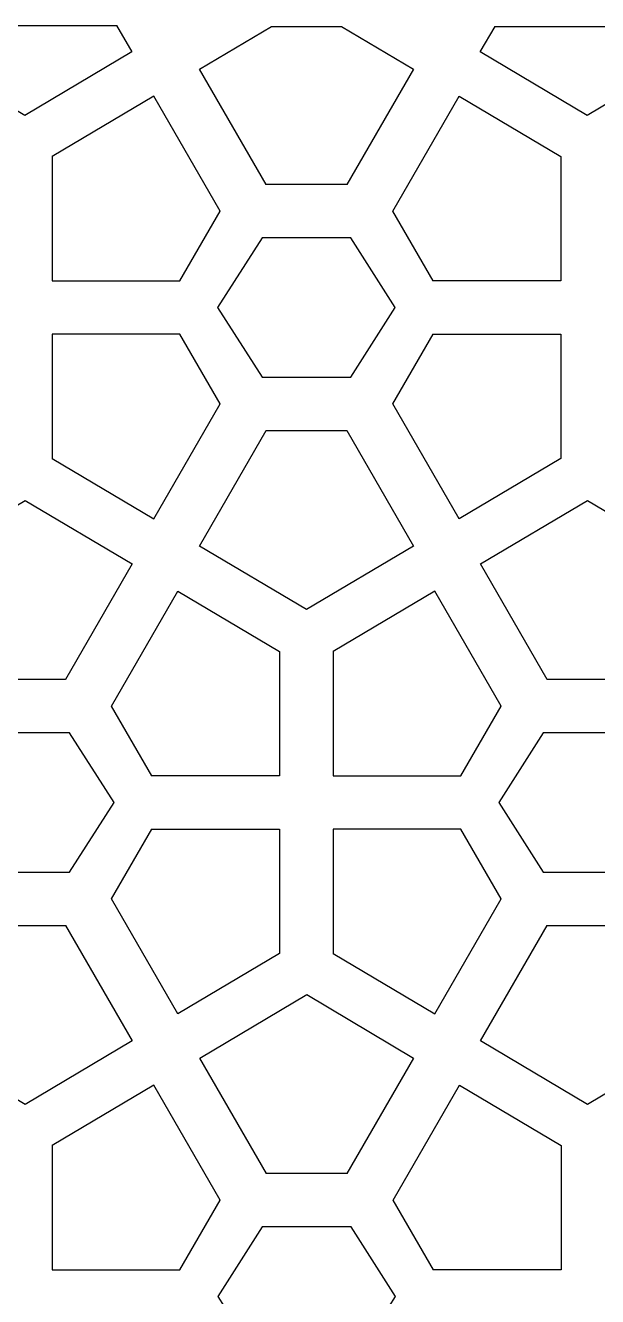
# Model space of a CAD drawing. Header units: centimetres. Extents: x -86 to 86, y -100 to 100.
# Drawn here: x -52.88 to -36.78, y 64.23 to 100.01 of the extents above; entities that cross this region are included whole.
import ezdxf

# ---------------------------------------------------------------- set-up
doc = ezdxf.new("R2010")
doc.units = ezdxf.units.CM
doc.header["$MEASUREMENT"] = 0
doc.layers.add('layer 1', color=7, linetype='Continuous')

msp = doc.modelspace()

# ---------------------------------------------------------------- linework, layer by layer
at = {"layer": 'layer 1', "color": 230}
for points, knots in [([(-55.47526, 100.01379), (-55.47526, 100.01379), (-55.90566, 99.26831), (-55.90566, 99.26831), (-55.90566, 99.26831), (-55.90566, 99.26831), (-52.89569, 97.48174), (-52.89569, 97.48174), (-52.89569, 97.48174), (-52.89569, 97.48174), (-49.88583, 99.26825), (-49.88583, 99.26825), (-49.88583, 99.26825), (-49.88583, 99.26825), (-50.31628, 100.01378), (-50.31628, 100.01378), (-50.31628, 100.01378), (-50.31628, 100.01378), (-55.47526, 100.01379), (-55.47526, 100.01379)], [0, 0, 0, 0, 0.16666667, 0.16666667, 0.16666667, 0.16666667, 0.33333333, 0.33333333, 0.33333333, 0.33333333, 0.5, 0.5, 0.5, 0.5, 0.66666667, 0.66666667, 0.66666667, 0.66666667, 1, 1, 1, 1]), ([(-45.9594, 99.98622), (-45.9594, 99.98622), (-47.98288, 98.78517), (-47.98288, 98.78517), (-47.98288, 98.78517), (-47.98288, 98.78517), (-46.10697, 95.53594), (-46.10697, 95.53594), (-46.10697, 95.53594), (-46.10697, 95.53594), (-43.83883, 95.53594), (-43.83883, 95.53594), (-43.83883, 95.53594), (-43.83883, 95.53594), (-41.96285, 98.78524), (-41.96285, 98.78524), (-41.96285, 98.78524), (-41.96285, 98.78524), (-43.98625, 99.98622), (-43.98625, 99.98622), (-43.98625, 99.98622), (-43.98625, 99.98622), (-45.9594, 99.98622), (-45.9594, 99.98622)], [0, 0, 0, 0, 0.14285714, 0.14285714, 0.14285714, 0.14285714, 0.28571429, 0.28571429, 0.28571429, 0.28571429, 0.42857143, 0.42857143, 0.42857143, 0.42857143, 0.57142857, 0.57142857, 0.57142857, 0.57142857, 0.71428571, 0.71428571, 0.71428571, 0.71428571, 1, 1, 1, 1]), ([(-39.66492, 99.98622), (-39.66492, 99.98622), (-40.07926, 99.26857), (-40.07926, 99.26857), (-40.07926, 99.26857), (-40.07926, 99.26857), (-37.06929, 97.482), (-37.06929, 97.482), (-37.06929, 97.482), (-37.06929, 97.482), (-34.05943, 99.26851), (-34.05943, 99.26851), (-34.05943, 99.26851), (-34.05943, 99.26851), (-34.47383, 99.98622), (-34.47383, 99.98622), (-34.47383, 99.98622), (-34.47383, 99.98622), (-39.66492, 99.98622), (-39.66492, 99.98622)], [0, 0, 0, 0, 0.16666667, 0.16666667, 0.16666667, 0.16666667, 0.33333333, 0.33333333, 0.33333333, 0.33333333, 0.5, 0.5, 0.5, 0.5, 0.66666667, 0.66666667, 0.66666667, 0.66666667, 1, 1, 1, 1]), ([(-52.13313, 92.82172), (-52.13313, 92.82172), (-52.13314, 96.32176), (-52.13314, 96.32176), (-52.13314, 96.32176), (-52.13314, 96.32176), (-49.27287, 98.01951), (-49.27287, 98.01951), (-49.27287, 98.01951), (-49.27287, 98.01951), (-47.4059, 94.78585), (-47.4059, 94.78585), (-47.4059, 94.78585), (-47.4059, 94.78585), (-48.53992, 92.82172), (-48.53992, 92.82172), (-48.53992, 92.82172), (-48.53992, 92.82172), (-52.13313, 92.82172), (-52.13313, 92.82172)], [0, 0, 0, 0, 0.16666667, 0.16666667, 0.16666667, 0.16666667, 0.33333333, 0.33333333, 0.33333333, 0.33333333, 0.5, 0.5, 0.5, 0.5, 0.66666667, 0.66666667, 0.66666667, 0.66666667, 1, 1, 1, 1]), ([(-37.81256, 92.82172), (-37.81256, 92.82172), (-37.81254, 96.32178), (-37.81254, 96.32178), (-37.81254, 96.32178), (-37.81254, 96.32178), (-40.67287, 98.01954), (-40.67287, 98.01954), (-40.67287, 98.01954), (-40.67287, 98.01954), (-42.53983, 94.7859), (-42.53983, 94.7859), (-42.53983, 94.7859), (-42.53983, 94.7859), (-41.40582, 92.82172), (-41.40582, 92.82172), (-41.40582, 92.82172), (-41.40582, 92.82172), (-37.81256, 92.82172), (-37.81256, 92.82172)], [0, 0, 0, 0, 0.16666667, 0.16666667, 0.16666667, 0.16666667, 0.33333333, 0.33333333, 0.33333333, 0.33333333, 0.5, 0.5, 0.5, 0.5, 0.66666667, 0.66666667, 0.66666667, 0.66666667, 1, 1, 1, 1]), ([(-47.47283, 92.07185), (-47.47283, 92.07185), (-46.22283, 94.03594), (-46.22283, 94.03594), (-46.22283, 94.03594), (-46.22283, 94.03594), (-43.72285, 94.03594), (-43.72285, 94.03594), (-43.72285, 94.03594), (-43.72285, 94.03594), (-42.47283, 92.07185), (-42.47283, 92.07185), (-42.47283, 92.07185), (-42.47283, 92.07185), (-43.72284, 90.10774), (-43.72284, 90.10774), (-43.72284, 90.10774), (-43.72284, 90.10774), (-46.22285, 90.10774), (-46.22285, 90.10774), (-46.22285, 90.10774), (-46.22285, 90.10774), (-47.47283, 92.07185), (-47.47283, 92.07185)], [0, 0, 0, 0, 0.14285714, 0.14285714, 0.14285714, 0.14285714, 0.28571429, 0.28571429, 0.28571429, 0.28571429, 0.42857143, 0.42857143, 0.42857143, 0.42857143, 0.57142857, 0.57142857, 0.57142857, 0.57142857, 0.71428571, 0.71428571, 0.71428571, 0.71428571, 1, 1, 1, 1]), ([(-49.27278, 86.12405), (-49.27278, 86.12405), (-52.1331, 87.82178), (-52.1331, 87.82178), (-52.1331, 87.82178), (-52.1331, 87.82178), (-52.1331, 91.32173), (-52.1331, 91.32173), (-52.1331, 91.32173), (-52.1331, 91.32173), (-48.53976, 91.32172), (-48.53976, 91.32172), (-48.53976, 91.32172), (-48.53976, 91.32172), (-47.40584, 89.35768), (-47.40584, 89.35768), (-47.40584, 89.35768), (-47.40584, 89.35768), (-49.27278, 86.12405), (-49.27278, 86.12405)], [0, 0, 0, 0, 0.16666667, 0.16666667, 0.16666667, 0.16666667, 0.33333333, 0.33333333, 0.33333333, 0.33333333, 0.5, 0.5, 0.5, 0.5, 0.66666667, 0.66666667, 0.66666667, 0.66666667, 1, 1, 1, 1]), ([(-40.67296, 86.12398), (-40.67296, 86.12398), (-37.81258, 87.82176), (-37.81258, 87.82176), (-37.81258, 87.82176), (-37.81258, 87.82176), (-37.81258, 91.32172), (-37.81258, 91.32172), (-37.81258, 91.32172), (-37.81258, 91.32172), (-41.40596, 91.32172), (-41.40596, 91.32172), (-41.40596, 91.32172), (-41.40596, 91.32172), (-42.53992, 89.35761), (-42.53992, 89.35761), (-42.53992, 89.35761), (-42.53992, 89.35761), (-40.67296, 86.12398), (-40.67296, 86.12398)], [0, 0, 0, 0, 0.16666667, 0.16666667, 0.16666667, 0.16666667, 0.33333333, 0.33333333, 0.33333333, 0.33333333, 0.5, 0.5, 0.5, 0.5, 0.66666667, 0.66666667, 0.66666667, 0.66666667, 1, 1, 1, 1]), ([(-47.98279, 85.35839), (-47.98279, 85.35839), (-44.97282, 83.57182), (-44.97282, 83.57182), (-44.97282, 83.57182), (-44.97282, 83.57182), (-41.96296, 85.35833), (-41.96296, 85.35833), (-41.96296, 85.35833), (-41.96296, 85.35833), (-43.83901, 88.60773), (-43.83901, 88.60773), (-43.83901, 88.60773), (-43.83901, 88.60773), (-46.10678, 88.60774), (-46.10678, 88.60774), (-46.10678, 88.60774), (-46.10678, 88.60774), (-47.98279, 85.35839), (-47.98279, 85.35839)], [0, 0, 0, 0, 0.16666667, 0.16666667, 0.16666667, 0.16666667, 0.33333333, 0.33333333, 0.33333333, 0.33333333, 0.5, 0.5, 0.5, 0.5, 0.66666667, 0.66666667, 0.66666667, 0.66666667, 1, 1, 1, 1]), ([(-49.87882, 84.85205), (-49.87882, 84.85205), (-52.88879, 86.63863), (-52.88879, 86.63863), (-52.88879, 86.63863), (-52.88879, 86.63863), (-55.89885, 84.85198), (-55.89885, 84.85198), (-55.89885, 84.85198), (-55.89885, 84.85198), (-54.02294, 81.60275), (-54.02294, 81.60275), (-54.02294, 81.60275), (-54.02294, 81.60275), (-51.7548, 81.60275), (-51.7548, 81.60275), (-51.7548, 81.60275), (-51.7548, 81.60275), (-49.87882, 84.85205), (-49.87882, 84.85205)], [0, 0, 0, 0, 0.16666667, 0.16666667, 0.16666667, 0.16666667, 0.33333333, 0.33333333, 0.33333333, 0.33333333, 0.5, 0.5, 0.5, 0.5, 0.66666667, 0.66666667, 0.66666667, 0.66666667, 1, 1, 1, 1]), ([(-34.05242, 84.85231), (-34.05242, 84.85231), (-37.06239, 86.63889), (-37.06239, 86.63889), (-37.06239, 86.63889), (-37.06239, 86.63889), (-40.07245, 84.85224), (-40.07245, 84.85224), (-40.07245, 84.85224), (-40.07245, 84.85224), (-38.19654, 81.60301), (-38.19654, 81.60301), (-38.19654, 81.60301), (-38.19654, 81.60301), (-35.9284, 81.60301), (-35.9284, 81.60301), (-35.9284, 81.60301), (-35.9284, 81.60301), (-34.05242, 84.85231), (-34.05242, 84.85231)], [0, 0, 0, 0, 0.16666667, 0.16666667, 0.16666667, 0.16666667, 0.33333333, 0.33333333, 0.33333333, 0.33333333, 0.5, 0.5, 0.5, 0.5, 0.66666667, 0.66666667, 0.66666667, 0.66666667, 1, 1, 1, 1]), ([(-45.72853, 78.88853), (-45.72853, 78.88853), (-45.72851, 82.38859), (-45.72851, 82.38859), (-45.72851, 82.38859), (-45.72851, 82.38859), (-48.58884, 84.08635), (-48.58884, 84.08635), (-48.58884, 84.08635), (-48.58884, 84.08635), (-50.4558, 80.85271), (-50.4558, 80.85271), (-50.4558, 80.85271), (-50.4558, 80.85271), (-49.32179, 78.88853), (-49.32179, 78.88853), (-49.32179, 78.88853), (-49.32179, 78.88853), (-45.72853, 78.88853), (-45.72853, 78.88853)], [0, 0, 0, 0, 0.16666667, 0.16666667, 0.16666667, 0.16666667, 0.33333333, 0.33333333, 0.33333333, 0.33333333, 0.5, 0.5, 0.5, 0.5, 0.66666667, 0.66666667, 0.66666667, 0.66666667, 1, 1, 1, 1]), ([(-44.2227, 78.88879), (-44.2227, 78.88879), (-44.22271, 82.38883), (-44.22271, 82.38883), (-44.22271, 82.38883), (-44.22271, 82.38883), (-41.36244, 84.08658), (-41.36244, 84.08658), (-41.36244, 84.08658), (-41.36244, 84.08658), (-39.49547, 80.85292), (-39.49547, 80.85292), (-39.49547, 80.85292), (-39.49547, 80.85292), (-40.62949, 78.88879), (-40.62949, 78.88879), (-40.62949, 78.88879), (-40.62949, 78.88879), (-44.2227, 78.88879), (-44.2227, 78.88879)], [0, 0, 0, 0, 0.16666667, 0.16666667, 0.16666667, 0.16666667, 0.33333333, 0.33333333, 0.33333333, 0.33333333, 0.5, 0.5, 0.5, 0.5, 0.66666667, 0.66666667, 0.66666667, 0.66666667, 1, 1, 1, 1]), ([(-55.3888, 78.13866), (-55.3888, 78.13866), (-54.1388, 80.10275), (-54.1388, 80.10275), (-54.1388, 80.10275), (-54.1388, 80.10275), (-51.63882, 80.10275), (-51.63882, 80.10275), (-51.63882, 80.10275), (-51.63882, 80.10275), (-50.3888, 78.13866), (-50.3888, 78.13866), (-50.3888, 78.13866), (-50.3888, 78.13866), (-51.63881, 76.17455), (-51.63881, 76.17455), (-51.63881, 76.17455), (-51.63881, 76.17455), (-54.13882, 76.17455), (-54.13882, 76.17455), (-54.13882, 76.17455), (-54.13882, 76.17455), (-55.3888, 78.13866), (-55.3888, 78.13866)], [0, 0, 0, 0, 0.14285714, 0.14285714, 0.14285714, 0.14285714, 0.28571429, 0.28571429, 0.28571429, 0.28571429, 0.42857143, 0.42857143, 0.42857143, 0.42857143, 0.57142857, 0.57142857, 0.57142857, 0.57142857, 0.71428571, 0.71428571, 0.71428571, 0.71428571, 1, 1, 1, 1]), ([(-39.5624, 78.13892), (-39.5624, 78.13892), (-38.3124, 80.10301), (-38.3124, 80.10301), (-38.3124, 80.10301), (-38.3124, 80.10301), (-35.81242, 80.10301), (-35.81242, 80.10301), (-35.81242, 80.10301), (-35.81242, 80.10301), (-34.5624, 78.13892), (-34.5624, 78.13892), (-34.5624, 78.13892), (-34.5624, 78.13892), (-35.81241, 76.17481), (-35.81241, 76.17481), (-35.81241, 76.17481), (-35.81241, 76.17481), (-38.31242, 76.17481), (-38.31242, 76.17481), (-38.31242, 76.17481), (-38.31242, 76.17481), (-39.5624, 78.13892), (-39.5624, 78.13892)], [0, 0, 0, 0, 0.14285714, 0.14285714, 0.14285714, 0.14285714, 0.28571429, 0.28571429, 0.28571429, 0.28571429, 0.42857143, 0.42857143, 0.42857143, 0.42857143, 0.57142857, 0.57142857, 0.57142857, 0.57142857, 0.71428571, 0.71428571, 0.71428571, 0.71428571, 1, 1, 1, 1]), ([(-48.58893, 72.19079), (-48.58893, 72.19079), (-45.72855, 73.88857), (-45.72855, 73.88857), (-45.72855, 73.88857), (-45.72855, 73.88857), (-45.72855, 77.38853), (-45.72855, 77.38853), (-45.72855, 77.38853), (-45.72855, 77.38853), (-49.32193, 77.38853), (-49.32193, 77.38853), (-49.32193, 77.38853), (-49.32193, 77.38853), (-50.45589, 75.42442), (-50.45589, 75.42442), (-50.45589, 75.42442), (-50.45589, 75.42442), (-48.58893, 72.19079), (-48.58893, 72.19079)], [0, 0, 0, 0, 0.16666667, 0.16666667, 0.16666667, 0.16666667, 0.33333333, 0.33333333, 0.33333333, 0.33333333, 0.5, 0.5, 0.5, 0.5, 0.66666667, 0.66666667, 0.66666667, 0.66666667, 1, 1, 1, 1]), ([(-41.36235, 72.19112), (-41.36235, 72.19112), (-44.22267, 73.88885), (-44.22267, 73.88885), (-44.22267, 73.88885), (-44.22267, 73.88885), (-44.22267, 77.3888), (-44.22267, 77.3888), (-44.22267, 77.3888), (-44.22267, 77.3888), (-40.62933, 77.38879), (-40.62933, 77.38879), (-40.62933, 77.38879), (-40.62933, 77.38879), (-39.49541, 75.42475), (-39.49541, 75.42475), (-39.49541, 75.42475), (-39.49541, 75.42475), (-41.36235, 72.19112), (-41.36235, 72.19112)], [0, 0, 0, 0, 0.16666667, 0.16666667, 0.16666667, 0.16666667, 0.33333333, 0.33333333, 0.33333333, 0.33333333, 0.5, 0.5, 0.5, 0.5, 0.66666667, 0.66666667, 0.66666667, 0.66666667, 1, 1, 1, 1]), ([(-55.89876, 71.4252), (-55.89876, 71.4252), (-52.88879, 69.63863), (-52.88879, 69.63863), (-52.88879, 69.63863), (-52.88879, 69.63863), (-49.87893, 71.42514), (-49.87893, 71.42514), (-49.87893, 71.42514), (-49.87893, 71.42514), (-51.75498, 74.67454), (-51.75498, 74.67454), (-51.75498, 74.67454), (-51.75498, 74.67454), (-54.02275, 74.67455), (-54.02275, 74.67455), (-54.02275, 74.67455), (-54.02275, 74.67455), (-55.89876, 71.4252), (-55.89876, 71.4252)], [0, 0, 0, 0, 0.16666667, 0.16666667, 0.16666667, 0.16666667, 0.33333333, 0.33333333, 0.33333333, 0.33333333, 0.5, 0.5, 0.5, 0.5, 0.66666667, 0.66666667, 0.66666667, 0.66666667, 1, 1, 1, 1]), ([(-40.07236, 71.42546), (-40.07236, 71.42546), (-37.06239, 69.63889), (-37.06239, 69.63889), (-37.06239, 69.63889), (-37.06239, 69.63889), (-34.05253, 71.4254), (-34.05253, 71.4254), (-34.05253, 71.4254), (-34.05253, 71.4254), (-35.92858, 74.6748), (-35.92858, 74.6748), (-35.92858, 74.6748), (-35.92858, 74.6748), (-38.19635, 74.67481), (-38.19635, 74.67481), (-38.19635, 74.67481), (-38.19635, 74.67481), (-40.07236, 71.42546), (-40.07236, 71.42546)], [0, 0, 0, 0, 0.16666667, 0.16666667, 0.16666667, 0.16666667, 0.33333333, 0.33333333, 0.33333333, 0.33333333, 0.5, 0.5, 0.5, 0.5, 0.66666667, 0.66666667, 0.66666667, 0.66666667, 1, 1, 1, 1]), ([(-41.95595, 70.94213), (-41.95595, 70.94213), (-44.96592, 72.72871), (-44.96592, 72.72871), (-44.96592, 72.72871), (-44.96592, 72.72871), (-47.97598, 70.94206), (-47.97598, 70.94206), (-47.97598, 70.94206), (-47.97598, 70.94206), (-46.10007, 67.69283), (-46.10007, 67.69283), (-46.10007, 67.69283), (-46.10007, 67.69283), (-43.83193, 67.69283), (-43.83193, 67.69283), (-43.83193, 67.69283), (-43.83193, 67.69283), (-41.95595, 70.94213), (-41.95595, 70.94213)], [0, 0, 0, 0, 0.16666667, 0.16666667, 0.16666667, 0.16666667, 0.33333333, 0.33333333, 0.33333333, 0.33333333, 0.5, 0.5, 0.5, 0.5, 0.66666667, 0.66666667, 0.66666667, 0.66666667, 1, 1, 1, 1]), ([(-52.12623, 64.97861), (-52.12623, 64.97861), (-52.12624, 68.47865), (-52.12624, 68.47865), (-52.12624, 68.47865), (-52.12624, 68.47865), (-49.26597, 70.1764), (-49.26597, 70.1764), (-49.26597, 70.1764), (-49.26597, 70.1764), (-47.399, 66.94274), (-47.399, 66.94274), (-47.399, 66.94274), (-47.399, 66.94274), (-48.53302, 64.97861), (-48.53302, 64.97861), (-48.53302, 64.97861), (-48.53302, 64.97861), (-52.12623, 64.97861), (-52.12623, 64.97861)], [0, 0, 0, 0, 0.16666667, 0.16666667, 0.16666667, 0.16666667, 0.33333333, 0.33333333, 0.33333333, 0.33333333, 0.5, 0.5, 0.5, 0.5, 0.66666667, 0.66666667, 0.66666667, 0.66666667, 1, 1, 1, 1]), ([(-37.80566, 64.97861), (-37.80566, 64.97861), (-37.80564, 68.47867), (-37.80564, 68.47867), (-37.80564, 68.47867), (-37.80564, 68.47867), (-40.66597, 70.17643), (-40.66597, 70.17643), (-40.66597, 70.17643), (-40.66597, 70.17643), (-42.53293, 66.94279), (-42.53293, 66.94279), (-42.53293, 66.94279), (-42.53293, 66.94279), (-41.39892, 64.97861), (-41.39892, 64.97861), (-41.39892, 64.97861), (-41.39892, 64.97861), (-37.80566, 64.97861), (-37.80566, 64.97861)], [0, 0, 0, 0, 0.16666667, 0.16666667, 0.16666667, 0.16666667, 0.33333333, 0.33333333, 0.33333333, 0.33333333, 0.5, 0.5, 0.5, 0.5, 0.66666667, 0.66666667, 0.66666667, 0.66666667, 1, 1, 1, 1]), ([(-47.46593, 64.22874), (-47.46593, 64.22874), (-46.21593, 66.19283), (-46.21593, 66.19283), (-46.21593, 66.19283), (-46.21593, 66.19283), (-43.71595, 66.19283), (-43.71595, 66.19283), (-43.71595, 66.19283), (-43.71595, 66.19283), (-42.46593, 64.22874), (-42.46593, 64.22874), (-42.46593, 64.22874), (-42.46593, 64.22874), (-43.71594, 62.26463), (-43.71594, 62.26463), (-43.71594, 62.26463), (-43.71594, 62.26463), (-46.21595, 62.26463), (-46.21595, 62.26463), (-46.21595, 62.26463), (-46.21595, 62.26463), (-47.46593, 64.22874), (-47.46593, 64.22874)], [0, 0, 0, 0, 0.14285714, 0.14285714, 0.14285714, 0.14285714, 0.28571429, 0.28571429, 0.28571429, 0.28571429, 0.42857143, 0.42857143, 0.42857143, 0.42857143, 0.57142857, 0.57142857, 0.57142857, 0.57142857, 0.71428571, 0.71428571, 0.71428571, 0.71428571, 1, 1, 1, 1])]:
    msp.add_open_spline(points, degree=3, knots=knots, dxfattribs=at)
at = {"layer": 'layer 1', "color": 250, "lineweight": 9}
for points, knots in [([(-55.47526, 100.01379), (-55.47526, 100.01379), (-55.90566, 99.26831), (-55.90566, 99.26831), (-55.90566, 99.26831), (-55.90566, 99.26831), (-52.89569, 97.48174), (-52.89569, 97.48174), (-52.89569, 97.48174), (-52.89569, 97.48174), (-49.88583, 99.26825), (-49.88583, 99.26825), (-49.88583, 99.26825), (-49.88583, 99.26825), (-50.31628, 100.01378), (-50.31628, 100.01378), (-50.31628, 100.01378), (-50.31628, 100.01378), (-55.47526, 100.01379), (-55.47526, 100.01379)], [0, 0, 0, 0, 0.16666667, 0.16666667, 0.16666667, 0.16666667, 0.33333333, 0.33333333, 0.33333333, 0.33333333, 0.5, 0.5, 0.5, 0.5, 0.66666667, 0.66666667, 0.66666667, 0.66666667, 1, 1, 1, 1]), ([(-45.9594, 99.98622), (-45.9594, 99.98622), (-47.98288, 98.78517), (-47.98288, 98.78517), (-47.98288, 98.78517), (-47.98288, 98.78517), (-46.10697, 95.53594), (-46.10697, 95.53594), (-46.10697, 95.53594), (-46.10697, 95.53594), (-43.83883, 95.53594), (-43.83883, 95.53594), (-43.83883, 95.53594), (-43.83883, 95.53594), (-41.96285, 98.78524), (-41.96285, 98.78524), (-41.96285, 98.78524), (-41.96285, 98.78524), (-43.98625, 99.98622), (-43.98625, 99.98622), (-43.98625, 99.98622), (-43.98625, 99.98622), (-45.9594, 99.98622), (-45.9594, 99.98622)], [0, 0, 0, 0, 0.14285714, 0.14285714, 0.14285714, 0.14285714, 0.28571429, 0.28571429, 0.28571429, 0.28571429, 0.42857143, 0.42857143, 0.42857143, 0.42857143, 0.57142857, 0.57142857, 0.57142857, 0.57142857, 0.71428571, 0.71428571, 0.71428571, 0.71428571, 1, 1, 1, 1]), ([(-39.66492, 99.98622), (-39.66492, 99.98622), (-40.07926, 99.26857), (-40.07926, 99.26857), (-40.07926, 99.26857), (-40.07926, 99.26857), (-37.06929, 97.482), (-37.06929, 97.482), (-37.06929, 97.482), (-37.06929, 97.482), (-34.05943, 99.26851), (-34.05943, 99.26851), (-34.05943, 99.26851), (-34.05943, 99.26851), (-34.47383, 99.98622), (-34.47383, 99.98622), (-34.47383, 99.98622), (-34.47383, 99.98622), (-39.66492, 99.98622), (-39.66492, 99.98622)], [0, 0, 0, 0, 0.16666667, 0.16666667, 0.16666667, 0.16666667, 0.33333333, 0.33333333, 0.33333333, 0.33333333, 0.5, 0.5, 0.5, 0.5, 0.66666667, 0.66666667, 0.66666667, 0.66666667, 1, 1, 1, 1]), ([(-52.13313, 92.82172), (-52.13313, 92.82172), (-52.13314, 96.32176), (-52.13314, 96.32176), (-52.13314, 96.32176), (-52.13314, 96.32176), (-49.27287, 98.01951), (-49.27287, 98.01951), (-49.27287, 98.01951), (-49.27287, 98.01951), (-47.4059, 94.78585), (-47.4059, 94.78585), (-47.4059, 94.78585), (-47.4059, 94.78585), (-48.53992, 92.82172), (-48.53992, 92.82172), (-48.53992, 92.82172), (-48.53992, 92.82172), (-52.13313, 92.82172), (-52.13313, 92.82172)], [0, 0, 0, 0, 0.16666667, 0.16666667, 0.16666667, 0.16666667, 0.33333333, 0.33333333, 0.33333333, 0.33333333, 0.5, 0.5, 0.5, 0.5, 0.66666667, 0.66666667, 0.66666667, 0.66666667, 1, 1, 1, 1]), ([(-37.81256, 92.82172), (-37.81256, 92.82172), (-37.81254, 96.32178), (-37.81254, 96.32178), (-37.81254, 96.32178), (-37.81254, 96.32178), (-40.67287, 98.01954), (-40.67287, 98.01954), (-40.67287, 98.01954), (-40.67287, 98.01954), (-42.53983, 94.7859), (-42.53983, 94.7859), (-42.53983, 94.7859), (-42.53983, 94.7859), (-41.40582, 92.82172), (-41.40582, 92.82172), (-41.40582, 92.82172), (-41.40582, 92.82172), (-37.81256, 92.82172), (-37.81256, 92.82172)], [0, 0, 0, 0, 0.16666667, 0.16666667, 0.16666667, 0.16666667, 0.33333333, 0.33333333, 0.33333333, 0.33333333, 0.5, 0.5, 0.5, 0.5, 0.66666667, 0.66666667, 0.66666667, 0.66666667, 1, 1, 1, 1]), ([(-47.47283, 92.07185), (-47.47283, 92.07185), (-46.22283, 94.03594), (-46.22283, 94.03594), (-46.22283, 94.03594), (-46.22283, 94.03594), (-43.72285, 94.03594), (-43.72285, 94.03594), (-43.72285, 94.03594), (-43.72285, 94.03594), (-42.47283, 92.07185), (-42.47283, 92.07185), (-42.47283, 92.07185), (-42.47283, 92.07185), (-43.72284, 90.10774), (-43.72284, 90.10774), (-43.72284, 90.10774), (-43.72284, 90.10774), (-46.22285, 90.10774), (-46.22285, 90.10774), (-46.22285, 90.10774), (-46.22285, 90.10774), (-47.47283, 92.07185), (-47.47283, 92.07185)], [0, 0, 0, 0, 0.14285714, 0.14285714, 0.14285714, 0.14285714, 0.28571429, 0.28571429, 0.28571429, 0.28571429, 0.42857143, 0.42857143, 0.42857143, 0.42857143, 0.57142857, 0.57142857, 0.57142857, 0.57142857, 0.71428571, 0.71428571, 0.71428571, 0.71428571, 1, 1, 1, 1]), ([(-49.27278, 86.12405), (-49.27278, 86.12405), (-52.1331, 87.82178), (-52.1331, 87.82178), (-52.1331, 87.82178), (-52.1331, 87.82178), (-52.1331, 91.32173), (-52.1331, 91.32173), (-52.1331, 91.32173), (-52.1331, 91.32173), (-48.53976, 91.32172), (-48.53976, 91.32172), (-48.53976, 91.32172), (-48.53976, 91.32172), (-47.40584, 89.35768), (-47.40584, 89.35768), (-47.40584, 89.35768), (-47.40584, 89.35768), (-49.27278, 86.12405), (-49.27278, 86.12405)], [0, 0, 0, 0, 0.16666667, 0.16666667, 0.16666667, 0.16666667, 0.33333333, 0.33333333, 0.33333333, 0.33333333, 0.5, 0.5, 0.5, 0.5, 0.66666667, 0.66666667, 0.66666667, 0.66666667, 1, 1, 1, 1]), ([(-40.67296, 86.12398), (-40.67296, 86.12398), (-37.81258, 87.82176), (-37.81258, 87.82176), (-37.81258, 87.82176), (-37.81258, 87.82176), (-37.81258, 91.32172), (-37.81258, 91.32172), (-37.81258, 91.32172), (-37.81258, 91.32172), (-41.40596, 91.32172), (-41.40596, 91.32172), (-41.40596, 91.32172), (-41.40596, 91.32172), (-42.53992, 89.35761), (-42.53992, 89.35761), (-42.53992, 89.35761), (-42.53992, 89.35761), (-40.67296, 86.12398), (-40.67296, 86.12398)], [0, 0, 0, 0, 0.16666667, 0.16666667, 0.16666667, 0.16666667, 0.33333333, 0.33333333, 0.33333333, 0.33333333, 0.5, 0.5, 0.5, 0.5, 0.66666667, 0.66666667, 0.66666667, 0.66666667, 1, 1, 1, 1]), ([(-47.98279, 85.35839), (-47.98279, 85.35839), (-44.97282, 83.57182), (-44.97282, 83.57182), (-44.97282, 83.57182), (-44.97282, 83.57182), (-41.96296, 85.35833), (-41.96296, 85.35833), (-41.96296, 85.35833), (-41.96296, 85.35833), (-43.83901, 88.60773), (-43.83901, 88.60773), (-43.83901, 88.60773), (-43.83901, 88.60773), (-46.10678, 88.60774), (-46.10678, 88.60774), (-46.10678, 88.60774), (-46.10678, 88.60774), (-47.98279, 85.35839), (-47.98279, 85.35839)], [0, 0, 0, 0, 0.16666667, 0.16666667, 0.16666667, 0.16666667, 0.33333333, 0.33333333, 0.33333333, 0.33333333, 0.5, 0.5, 0.5, 0.5, 0.66666667, 0.66666667, 0.66666667, 0.66666667, 1, 1, 1, 1]), ([(-49.87882, 84.85205), (-49.87882, 84.85205), (-52.88879, 86.63863), (-52.88879, 86.63863), (-52.88879, 86.63863), (-52.88879, 86.63863), (-55.89885, 84.85198), (-55.89885, 84.85198), (-55.89885, 84.85198), (-55.89885, 84.85198), (-54.02294, 81.60275), (-54.02294, 81.60275), (-54.02294, 81.60275), (-54.02294, 81.60275), (-51.7548, 81.60275), (-51.7548, 81.60275), (-51.7548, 81.60275), (-51.7548, 81.60275), (-49.87882, 84.85205), (-49.87882, 84.85205)], [0, 0, 0, 0, 0.16666667, 0.16666667, 0.16666667, 0.16666667, 0.33333333, 0.33333333, 0.33333333, 0.33333333, 0.5, 0.5, 0.5, 0.5, 0.66666667, 0.66666667, 0.66666667, 0.66666667, 1, 1, 1, 1]), ([(-34.05242, 84.85231), (-34.05242, 84.85231), (-37.06239, 86.63889), (-37.06239, 86.63889), (-37.06239, 86.63889), (-37.06239, 86.63889), (-40.07245, 84.85224), (-40.07245, 84.85224), (-40.07245, 84.85224), (-40.07245, 84.85224), (-38.19654, 81.60301), (-38.19654, 81.60301), (-38.19654, 81.60301), (-38.19654, 81.60301), (-35.9284, 81.60301), (-35.9284, 81.60301), (-35.9284, 81.60301), (-35.9284, 81.60301), (-34.05242, 84.85231), (-34.05242, 84.85231)], [0, 0, 0, 0, 0.16666667, 0.16666667, 0.16666667, 0.16666667, 0.33333333, 0.33333333, 0.33333333, 0.33333333, 0.5, 0.5, 0.5, 0.5, 0.66666667, 0.66666667, 0.66666667, 0.66666667, 1, 1, 1, 1]), ([(-45.72853, 78.88853), (-45.72853, 78.88853), (-45.72851, 82.38859), (-45.72851, 82.38859), (-45.72851, 82.38859), (-45.72851, 82.38859), (-48.58884, 84.08635), (-48.58884, 84.08635), (-48.58884, 84.08635), (-48.58884, 84.08635), (-50.4558, 80.85271), (-50.4558, 80.85271), (-50.4558, 80.85271), (-50.4558, 80.85271), (-49.32179, 78.88853), (-49.32179, 78.88853), (-49.32179, 78.88853), (-49.32179, 78.88853), (-45.72853, 78.88853), (-45.72853, 78.88853)], [0, 0, 0, 0, 0.16666667, 0.16666667, 0.16666667, 0.16666667, 0.33333333, 0.33333333, 0.33333333, 0.33333333, 0.5, 0.5, 0.5, 0.5, 0.66666667, 0.66666667, 0.66666667, 0.66666667, 1, 1, 1, 1]), ([(-44.2227, 78.88879), (-44.2227, 78.88879), (-44.22271, 82.38883), (-44.22271, 82.38883), (-44.22271, 82.38883), (-44.22271, 82.38883), (-41.36244, 84.08658), (-41.36244, 84.08658), (-41.36244, 84.08658), (-41.36244, 84.08658), (-39.49547, 80.85292), (-39.49547, 80.85292), (-39.49547, 80.85292), (-39.49547, 80.85292), (-40.62949, 78.88879), (-40.62949, 78.88879), (-40.62949, 78.88879), (-40.62949, 78.88879), (-44.2227, 78.88879), (-44.2227, 78.88879)], [0, 0, 0, 0, 0.16666667, 0.16666667, 0.16666667, 0.16666667, 0.33333333, 0.33333333, 0.33333333, 0.33333333, 0.5, 0.5, 0.5, 0.5, 0.66666667, 0.66666667, 0.66666667, 0.66666667, 1, 1, 1, 1]), ([(-55.3888, 78.13866), (-55.3888, 78.13866), (-54.1388, 80.10275), (-54.1388, 80.10275), (-54.1388, 80.10275), (-54.1388, 80.10275), (-51.63882, 80.10275), (-51.63882, 80.10275), (-51.63882, 80.10275), (-51.63882, 80.10275), (-50.3888, 78.13866), (-50.3888, 78.13866), (-50.3888, 78.13866), (-50.3888, 78.13866), (-51.63881, 76.17455), (-51.63881, 76.17455), (-51.63881, 76.17455), (-51.63881, 76.17455), (-54.13882, 76.17455), (-54.13882, 76.17455), (-54.13882, 76.17455), (-54.13882, 76.17455), (-55.3888, 78.13866), (-55.3888, 78.13866)], [0, 0, 0, 0, 0.14285714, 0.14285714, 0.14285714, 0.14285714, 0.28571429, 0.28571429, 0.28571429, 0.28571429, 0.42857143, 0.42857143, 0.42857143, 0.42857143, 0.57142857, 0.57142857, 0.57142857, 0.57142857, 0.71428571, 0.71428571, 0.71428571, 0.71428571, 1, 1, 1, 1]), ([(-39.5624, 78.13892), (-39.5624, 78.13892), (-38.3124, 80.10301), (-38.3124, 80.10301), (-38.3124, 80.10301), (-38.3124, 80.10301), (-35.81242, 80.10301), (-35.81242, 80.10301), (-35.81242, 80.10301), (-35.81242, 80.10301), (-34.5624, 78.13892), (-34.5624, 78.13892), (-34.5624, 78.13892), (-34.5624, 78.13892), (-35.81241, 76.17481), (-35.81241, 76.17481), (-35.81241, 76.17481), (-35.81241, 76.17481), (-38.31242, 76.17481), (-38.31242, 76.17481), (-38.31242, 76.17481), (-38.31242, 76.17481), (-39.5624, 78.13892), (-39.5624, 78.13892)], [0, 0, 0, 0, 0.14285714, 0.14285714, 0.14285714, 0.14285714, 0.28571429, 0.28571429, 0.28571429, 0.28571429, 0.42857143, 0.42857143, 0.42857143, 0.42857143, 0.57142857, 0.57142857, 0.57142857, 0.57142857, 0.71428571, 0.71428571, 0.71428571, 0.71428571, 1, 1, 1, 1]), ([(-48.58893, 72.19079), (-48.58893, 72.19079), (-45.72855, 73.88857), (-45.72855, 73.88857), (-45.72855, 73.88857), (-45.72855, 73.88857), (-45.72855, 77.38853), (-45.72855, 77.38853), (-45.72855, 77.38853), (-45.72855, 77.38853), (-49.32193, 77.38853), (-49.32193, 77.38853), (-49.32193, 77.38853), (-49.32193, 77.38853), (-50.45589, 75.42442), (-50.45589, 75.42442), (-50.45589, 75.42442), (-50.45589, 75.42442), (-48.58893, 72.19079), (-48.58893, 72.19079)], [0, 0, 0, 0, 0.16666667, 0.16666667, 0.16666667, 0.16666667, 0.33333333, 0.33333333, 0.33333333, 0.33333333, 0.5, 0.5, 0.5, 0.5, 0.66666667, 0.66666667, 0.66666667, 0.66666667, 1, 1, 1, 1]), ([(-41.36235, 72.19112), (-41.36235, 72.19112), (-44.22267, 73.88885), (-44.22267, 73.88885), (-44.22267, 73.88885), (-44.22267, 73.88885), (-44.22267, 77.3888), (-44.22267, 77.3888), (-44.22267, 77.3888), (-44.22267, 77.3888), (-40.62933, 77.38879), (-40.62933, 77.38879), (-40.62933, 77.38879), (-40.62933, 77.38879), (-39.49541, 75.42475), (-39.49541, 75.42475), (-39.49541, 75.42475), (-39.49541, 75.42475), (-41.36235, 72.19112), (-41.36235, 72.19112)], [0, 0, 0, 0, 0.16666667, 0.16666667, 0.16666667, 0.16666667, 0.33333333, 0.33333333, 0.33333333, 0.33333333, 0.5, 0.5, 0.5, 0.5, 0.66666667, 0.66666667, 0.66666667, 0.66666667, 1, 1, 1, 1]), ([(-55.89876, 71.4252), (-55.89876, 71.4252), (-52.88879, 69.63863), (-52.88879, 69.63863), (-52.88879, 69.63863), (-52.88879, 69.63863), (-49.87893, 71.42514), (-49.87893, 71.42514), (-49.87893, 71.42514), (-49.87893, 71.42514), (-51.75498, 74.67454), (-51.75498, 74.67454), (-51.75498, 74.67454), (-51.75498, 74.67454), (-54.02275, 74.67455), (-54.02275, 74.67455), (-54.02275, 74.67455), (-54.02275, 74.67455), (-55.89876, 71.4252), (-55.89876, 71.4252)], [0, 0, 0, 0, 0.16666667, 0.16666667, 0.16666667, 0.16666667, 0.33333333, 0.33333333, 0.33333333, 0.33333333, 0.5, 0.5, 0.5, 0.5, 0.66666667, 0.66666667, 0.66666667, 0.66666667, 1, 1, 1, 1]), ([(-40.07236, 71.42546), (-40.07236, 71.42546), (-37.06239, 69.63889), (-37.06239, 69.63889), (-37.06239, 69.63889), (-37.06239, 69.63889), (-34.05253, 71.4254), (-34.05253, 71.4254), (-34.05253, 71.4254), (-34.05253, 71.4254), (-35.92858, 74.6748), (-35.92858, 74.6748), (-35.92858, 74.6748), (-35.92858, 74.6748), (-38.19635, 74.67481), (-38.19635, 74.67481), (-38.19635, 74.67481), (-38.19635, 74.67481), (-40.07236, 71.42546), (-40.07236, 71.42546)], [0, 0, 0, 0, 0.16666667, 0.16666667, 0.16666667, 0.16666667, 0.33333333, 0.33333333, 0.33333333, 0.33333333, 0.5, 0.5, 0.5, 0.5, 0.66666667, 0.66666667, 0.66666667, 0.66666667, 1, 1, 1, 1]), ([(-41.95595, 70.94213), (-41.95595, 70.94213), (-44.96592, 72.72871), (-44.96592, 72.72871), (-44.96592, 72.72871), (-44.96592, 72.72871), (-47.97598, 70.94206), (-47.97598, 70.94206), (-47.97598, 70.94206), (-47.97598, 70.94206), (-46.10007, 67.69283), (-46.10007, 67.69283), (-46.10007, 67.69283), (-46.10007, 67.69283), (-43.83193, 67.69283), (-43.83193, 67.69283), (-43.83193, 67.69283), (-43.83193, 67.69283), (-41.95595, 70.94213), (-41.95595, 70.94213)], [0, 0, 0, 0, 0.16666667, 0.16666667, 0.16666667, 0.16666667, 0.33333333, 0.33333333, 0.33333333, 0.33333333, 0.5, 0.5, 0.5, 0.5, 0.66666667, 0.66666667, 0.66666667, 0.66666667, 1, 1, 1, 1]), ([(-52.12623, 64.97861), (-52.12623, 64.97861), (-52.12624, 68.47865), (-52.12624, 68.47865), (-52.12624, 68.47865), (-52.12624, 68.47865), (-49.26597, 70.1764), (-49.26597, 70.1764), (-49.26597, 70.1764), (-49.26597, 70.1764), (-47.399, 66.94274), (-47.399, 66.94274), (-47.399, 66.94274), (-47.399, 66.94274), (-48.53302, 64.97861), (-48.53302, 64.97861), (-48.53302, 64.97861), (-48.53302, 64.97861), (-52.12623, 64.97861), (-52.12623, 64.97861)], [0, 0, 0, 0, 0.16666667, 0.16666667, 0.16666667, 0.16666667, 0.33333333, 0.33333333, 0.33333333, 0.33333333, 0.5, 0.5, 0.5, 0.5, 0.66666667, 0.66666667, 0.66666667, 0.66666667, 1, 1, 1, 1]), ([(-37.80566, 64.97861), (-37.80566, 64.97861), (-37.80564, 68.47867), (-37.80564, 68.47867), (-37.80564, 68.47867), (-37.80564, 68.47867), (-40.66597, 70.17643), (-40.66597, 70.17643), (-40.66597, 70.17643), (-40.66597, 70.17643), (-42.53293, 66.94279), (-42.53293, 66.94279), (-42.53293, 66.94279), (-42.53293, 66.94279), (-41.39892, 64.97861), (-41.39892, 64.97861), (-41.39892, 64.97861), (-41.39892, 64.97861), (-37.80566, 64.97861), (-37.80566, 64.97861)], [0, 0, 0, 0, 0.16666667, 0.16666667, 0.16666667, 0.16666667, 0.33333333, 0.33333333, 0.33333333, 0.33333333, 0.5, 0.5, 0.5, 0.5, 0.66666667, 0.66666667, 0.66666667, 0.66666667, 1, 1, 1, 1]), ([(-47.46593, 64.22874), (-47.46593, 64.22874), (-46.21593, 66.19283), (-46.21593, 66.19283), (-46.21593, 66.19283), (-46.21593, 66.19283), (-43.71595, 66.19283), (-43.71595, 66.19283), (-43.71595, 66.19283), (-43.71595, 66.19283), (-42.46593, 64.22874), (-42.46593, 64.22874), (-42.46593, 64.22874), (-42.46593, 64.22874), (-43.71594, 62.26463), (-43.71594, 62.26463), (-43.71594, 62.26463), (-43.71594, 62.26463), (-46.21595, 62.26463), (-46.21595, 62.26463), (-46.21595, 62.26463), (-46.21595, 62.26463), (-47.46593, 64.22874), (-47.46593, 64.22874)], [0, 0, 0, 0, 0.14285714, 0.14285714, 0.14285714, 0.14285714, 0.28571429, 0.28571429, 0.28571429, 0.28571429, 0.42857143, 0.42857143, 0.42857143, 0.42857143, 0.57142857, 0.57142857, 0.57142857, 0.57142857, 0.71428571, 0.71428571, 0.71428571, 0.71428571, 1, 1, 1, 1])]:
    msp.add_open_spline(points, degree=3, knots=knots, dxfattribs=at)

doc.saveas('drawing.dxf')
